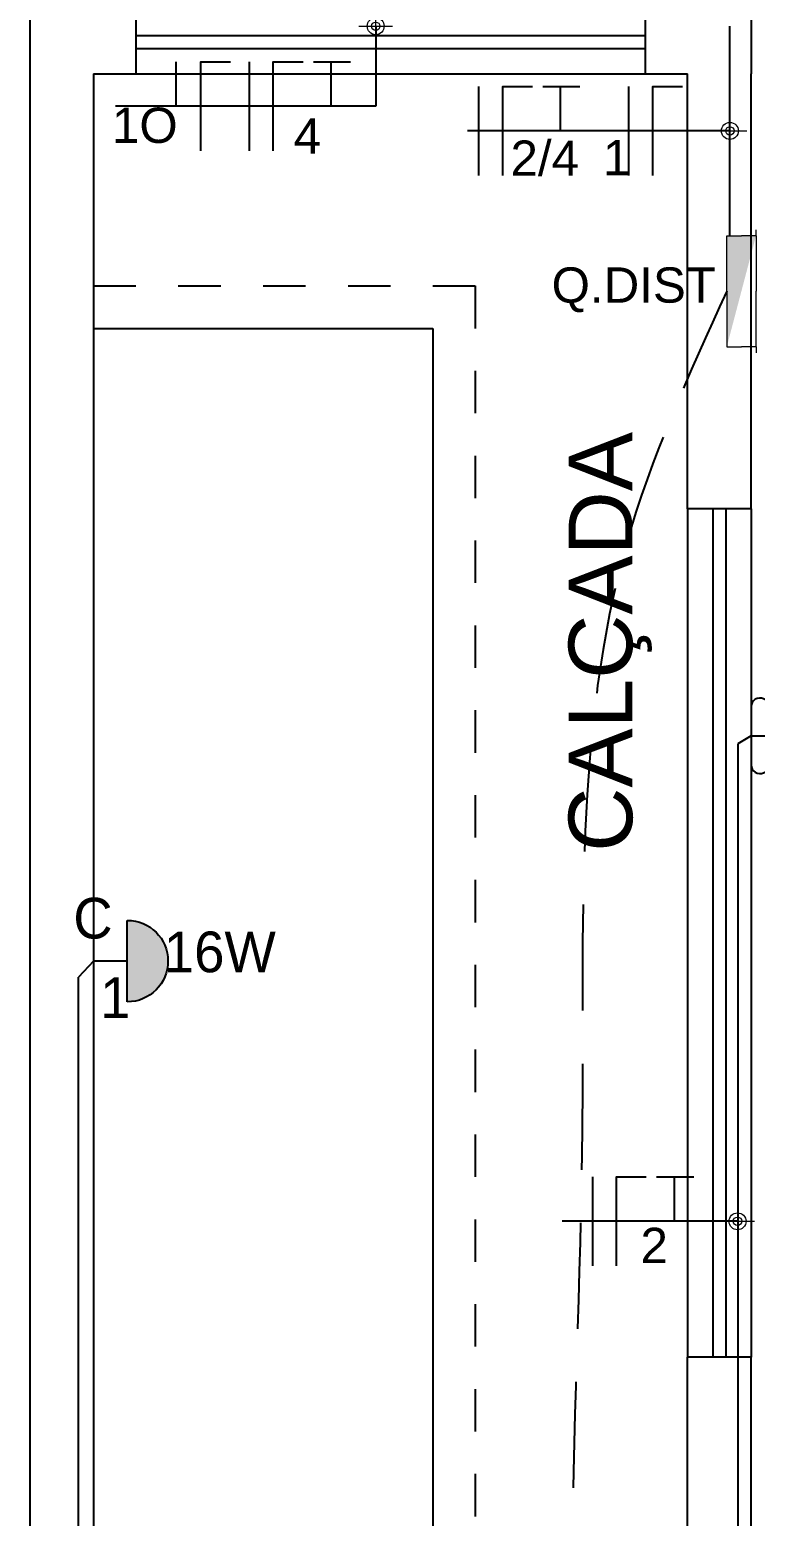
# Model space of a CAD drawing. Header units: millimetres. Extents: x -260 to 5539, y -1903 to 1459.
# Drawn here: x 2360.209 to 2361.919, y 722.708 to 726.212 of the extents above; entities that cross this region are included whole.
import ezdxf

# ---------------------------------------------------------------- set-up
doc = ezdxf.new("R2010")
doc.units = ezdxf.units.MM
doc.linetypes.add('HIDDEN', pattern=[9.525, 6.35, -3.175])
doc.linetypes.add('HIDDEN2', pattern=[0.1875, 0.125, -0.0625])
for name, color, linetype in [('-HIDRO', 8, 'Continuous'), ('CABO-ILUM', 3, 'Continuous'), ('CABO.ILUMI.SOLO', 6, 'Continuous'), ('ESQUADRIA', 2, 'Continuous'), ('FIACAO', 1, 'Continuous'), ('LUMINO', 4, 'Continuous'), ('PONTOS_ELETRICOS', 2, 'Continuous')]:
    doc.layers.add(name, color=color, linetype=linetype)
doc.layers.add('COTAS', color=53, linetype='Continuous', lineweight=9)
doc.layers.add('LEGENDA', color=7, linetype='Continuous', lineweight=0)
doc.styles.add('ARIAL', font='arial.ttf', dxfattribs={"height": 2})
doc.styles.add('CARIMBO_DADOS', font='arial.ttf', dxfattribs={"height": 0.1})
doc.styles.add('CENTURY', font='GOTHIC.TTF')
doc.dimstyles.new('COTAS_EXTERNAS', dxfattribs={"dimtxt": 0.1, "dimasz": 0.01, "dimexe": 0, "dimexo": 0, "dimgap": 0.07, "dimtad": 1, "dimzin": 5, "dimdsep": 46, "dimtxsty": 'CARIMBO_DADOS', "dimblk1": 'CIRCULOS', "dimblk2": 'CIRCULOS', "dimsah": 1, "dimcen": 0, "dimse1": 1, "dimse2": 1, "dimclrd": 8, "dimclre": 8, "dimclrt": 230, "dimadec": 0, "dimazin": 0, "dimtfac": 100, "dimtix": 1, "dimtmove": 2, "dimatfit": 3, "dimldrblk": 'CIRCULOS', "dimfxl": 1, "dimtolj": 1, "dimtzin": 5, "dimarcsym": 0})

# ---------------------------------------------------------------- blocks, each defined once
blk = doc.blocks.new('*U69', base_point=(4832.86, -1617.19))
for p, q in [((4804.36, -1614.69), (4801.36, -1614.69)), ((4804.36, -1614.69), (4804.36, -1622.19)), ((4804.36, -1614.69), (4832.86, -1614.69)), ((4861.36, -1614.69), (4832.86, -1614.69)), ((4861.36, -1614.69), (4864.36, -1614.69)), ((4861.36, -1614.69), (4861.36, -1622.19)), ((4804.36, -1629.69), (4804.36, -1622.19)), ((4861.36, -1629.69), (4861.36, -1622.19)), ((4832.86, -1629.69), (4804.36, -1629.69)), ((4832.86, -1629.69), (4861.36, -1629.69))]:
    blk.add_line(p, q)
blk.add_point((4832.86, -1617.19))
blk.add_trace([(4861.36, -1614.69), (4804.36, -1629.69), (4861.36, -1629.69)])
blk = doc.blocks.new('aran')
h = blk.add_hatch(color=256)
h.set_gradient(color1=(87, 87, 255), color2=(71, 71, 255), tint=1)
h.paths.add_polyline_path([(966.6286, -263.7091, 1), (966.6286, -263.5491)])
for p, q in [((966.6286, -263.5491), (966.6286, -263.7091)), ((966.5754, -263.6291), (966.5622, -263.6291)), ((966.6286, -263.6291), (966.5754, -263.6291))]:
    blk.add_line(p, q)
blk.add_arc((966.6286, -263.6291), 0.08, 270, 90)
blk = doc.blocks.new('CIRCULOS')
at = {"layer": 'COTAS'}
for p, q in [((0, 4), (0, -4)), ((-4, 0), (4, 0))]:
    blk.add_line(p, q, dxfattribs=at)
for radius in [2, 1]:
    blk.add_circle((0, 0), radius, dxfattribs=at)
blk = doc.blocks.new('f_fnt')
at = {"layer": 'FIACAO', "color": 4}
for points in [[(-0.08, -0.15), (-0.08, 0.15)], [(0, -0.15), (0, 0.15), (0.1, 0.15)], [(0.135, 0.15), (0.26, 0.15)], [(0.195, 0), (0.195, 0.15)]]:
    blk.add_lwpolyline(points, dxfattribs=at)
blk = doc.blocks.new('f_nr')
at = {"layer": 'FIACAO', "color": 4}
for points in [[(-0.0414, 0), (-0.0414, 0.1508)], [(0.0414, -0.1492), (0.0414, 0.1508), (0.1414, 0.1508)]]:
    blk.add_lwpolyline(points, dxfattribs=at)

msp = doc.modelspace()

# ---------------------------------------------------------------- linework, layer by layer
at = {"layer": '-HIDRO', "ltscale": 0.05}
for p, q in [((2360.2094, 732.3583), (2360.2094, 707.3583)), ((2360.4594, 726.2583), (2360.4594, 726.1083)), ((2361.6594, 726.2583), (2361.6594, 726.1083)), ((2361.9094, 726.2583), (2361.9094, 726.1083)), ((2360.4594, 726.1983), (2361.6594, 726.1983)), ((2360.4594, 726.1683), (2361.6594, 726.1683)), ((2360.3594, 726.1083), (2360.4594, 726.1083)), ((2360.3594, 726.1083), (2360.3594, 707.9083)), ((2360.4594, 726.1083), (2361.6594, 726.1083)), ((2361.6594, 726.1083), (2361.7594, 726.1083)), ((2361.7594, 725.0833), (2361.7594, 726.1083)), ((2361.9094, 725.0833), (2361.9094, 726.1083)), ((2360.3594, 725.5083), (2361.1594, 725.5083)), ((2361.1594, 725.5083), (2361.1594, 719.1583)), ((2361.9094, 725.0833), (2361.7594, 725.0833)), ((2361.7594, 725.0833), (2361.7594, 723.0833)), ((2361.8194, 725.0833), (2361.8194, 723.0833)), ((2361.8494, 725.0833), (2361.8494, 723.0833)), ((2361.9094, 725.0833), (2361.9094, 723.0833)), ((2361.7594, 722.1083), (2361.7594, 723.0833)), ((2361.9094, 723.0833), (2361.7594, 723.0833)), ((2361.9094, 722.1083), (2361.9094, 723.0833))]:
    msp.add_line(p, q, dxfattribs=at)
at = {"layer": '-HIDRO', "linetype": 'HIDDEN', "ltscale": 0.001}
for p, q in [((2360.3594, 725.6083), (2361.2594, 725.6083)), ((2361.2594, 725.6083), (2361.2594, 719.2583))]:
    msp.add_line(p, q, dxfattribs=at)
at = {"layer": 'CABO-ILUM'}
for p, q in [((2361.8594, 725.7268), (2361.8594, 726.2206)), ((2361.878, 724.5288), (2361.878, 722.2781)), ((2360.3594, 724.017), (2360.3244, 723.9794)), ((2360.3244, 720.3796), (2360.3244, 723.9794))]:
    msp.add_line(p, q, dxfattribs=at)
at = {"layer": 'CABO.ILUMI.SOLO', "color": 3, "linetype": 'HIDDEN2', "ltscale": 2}
msp.add_line((2361.9094, 724.548), (2361.878, 724.5288), dxfattribs=at)
msp.add_spline([(2361.8519, 725.5958), (2361.6157, 725.0014), (2361.5113, 723.6257), (2361.4867, 722.5451), (2361.5361, 720.9446), (2361.5413, 718.7428), (2361.8569, 715.6715), (2362.5259, 711.7448), (2363.2969, 709.0086), (2363.7844, 708.1183)], degree=3, dxfattribs=at)
at = {"layer": 'FIACAO', "color": 4}
for points in [[(2361.6215, 725.8687), (2361.6215, 726.0787)], [(2361.6775, 725.8687), (2361.6775, 726.0787), (2361.7475, 726.0787)]]:
    msp.add_lwpolyline(points, dxfattribs=at)
at = {"layer": 'PONTOS_ELETRICOS'}
msp.add_line((2361.9094, 724.548), (2362.0876, 724.548), dxfattribs=at)
msp.add_lwpolyline([(2361.9094, 724.6168), (2361.9094, 724.4793, 0.557537), (2361.9388, 724.4611), (2362.0764, 724.5299, 0.618034), (2362.0764, 724.5662), (2361.9388, 724.635, 0.557537)], format="xyb", close=True, dxfattribs=at)

# ---------------------------------------------------------------- block references
at = {"layer": 'CABO-ILUM', "xscale": 0.6999999999998181, "yscale": 0.6999999999999993, "zscale": 0.7}
msp.add_blockref('f_nr', (2360.5833, 726.0314), dxfattribs=at)
at = {"layer": 'FIACAO', "xscale": 0.6999999999998181, "yscale": 0.7000000000000028, "zscale": 0.7}
for p in [(2360.7834, 726.0319), (2361.3239, 725.9737), (2361.5921, 723.4037)]:
    msp.add_blockref('f_fnt', p, dxfattribs=at)
at = {"layer": 'LEGENDA', "xscale": -0.004598983451785443, "yscale": 0.004598983451785443, "zscale": 0.004598983451785443, "rotation": 270}
msp.add_blockref('*U69', (2361.9094, 725.5958), dxfattribs=at)
at = {"layer": 'LUMINO', "xscale": -1.199999999999818, "yscale": 1.199999999999818, "zscale": 1.199999999999818, "rotation": 180}
msp.add_blockref('aran', (1200.4848, 407.6621), dxfattribs=at)

# ---------------------------------------------------------------- texts
at = {"layer": '-HIDRO', "insert": (2361.5774, 724.7695), "char_height": 0.15, "attachment_point": 5, "rotation": 90, "style": 'CARIMBO_DADOS'}
msp.add_mtext('CALÇADA', dxfattribs=at)
at = {"layer": 'CABO.ILUMI.SOLO', "color": 5, "insert": (2361.4392, 725.5461), "char_height": 0.08317, "width": 0.392888, "attachment_point": 7, "line_spacing_factor": 0.798, "style": 'ARIAL'}
msp.add_mtext('Q.DIST', dxfattribs=at)
at = {"layer": 'ESQUADRIA', "lineweight": 20, "style": 'CENTURY'}
for s, p in [('C', (2360.312, 724.0702)), ('16W', (2360.5254, 723.9907)), ('1', (2360.3754, 723.883))]:
    msp.add_text(s, height=0.096, dxfattribs=at).set_placement(p)
at = {"layer": 'LEGENDA', "style": 'ARIAL'}
for s, height, p in [('1O', 0.08317, (2360.4031, 725.9455)), ('4', 0.0832, (2360.8314, 725.9203)), ('2/4', 0.08317, (2361.3423, 725.868)), ('1', 0.0832, (2361.5598, 725.8691)), ('2', 0.0832, (2361.6486, 723.3053))]:
    msp.add_text(s, height=height, dxfattribs=at).set_placement(p)

# ---------------------------------------------------------------- leaders
at = {"color": 0}
for points in [[(2361.0246, 726.2205), (2361.0246, 726.0319), (2360.4117, 726.0319)], [(2361.8594, 725.9737), (2361.2409, 725.9737)], [(2361.8773, 723.4037), (2361.4643, 723.4037)]]:
    msp.add_leader(points, dimstyle='COTAS_EXTERNAS', override={"dimgap": 0.07, "dimtad": 0}, dxfattribs=at)

doc.saveas('drawing.dxf')
